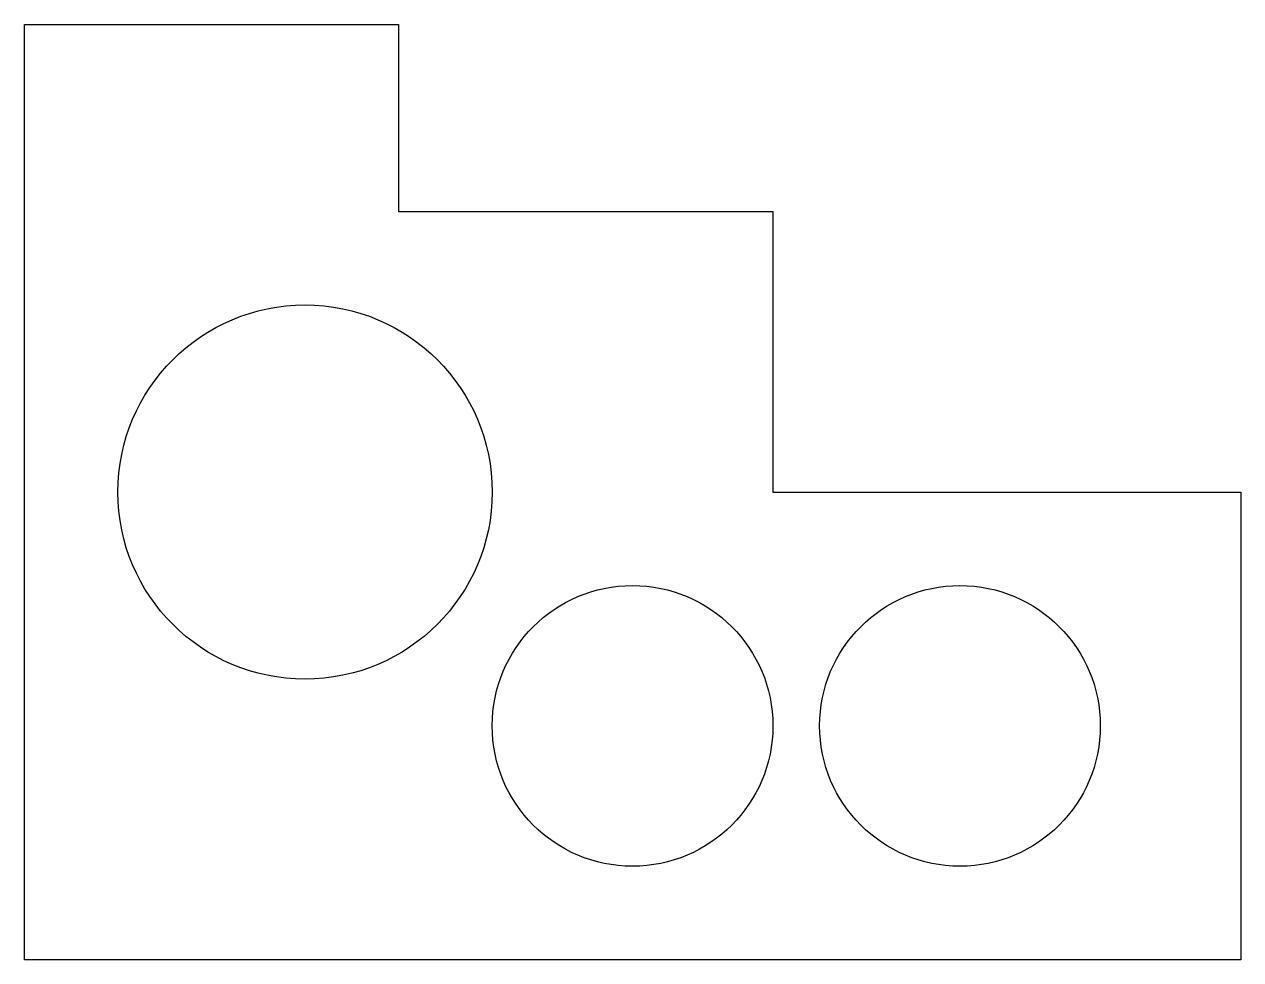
# Model space of a CAD drawing. Header units: millimetres. Extents: x 71 to 201, y 157 to 257.
import ezdxf

# ---------------------------------------------------------------- set-up
doc = ezdxf.new("R2010")
doc.units = ezdxf.units.MM
doc.header["$LTSCALE"] = 0.6
doc.layers.add('粗实线', color=7, linetype='Continuous')

msp = doc.modelspace()

# ---------------------------------------------------------------- linework, layer by layer
at = {"layer": '粗实线'}
for p, q in [((70.78, 157.22), (70.78, 257.22)), ((70.78, 257.22), (110.78, 257.22)), ((110.78, 257.22), (110.78, 237.22)), ((110.78, 237.22), (150.78, 237.22)), ((150.78, 237.22), (150.78, 207.22)), ((150.78, 207.22), (200.78, 207.22)), ((200.78, 207.22), (200.78, 157.22)), ((200.78, 157.22), (70.78, 157.22))]:
    msp.add_line(p, q, dxfattribs=at)
for centre, radius in [((100.78, 207.22), 20), ((135.78, 182.22), 15), ((170.78, 182.22), 15)]:
    msp.add_circle(centre, radius, dxfattribs=at)

doc.saveas('drawing.dxf')
